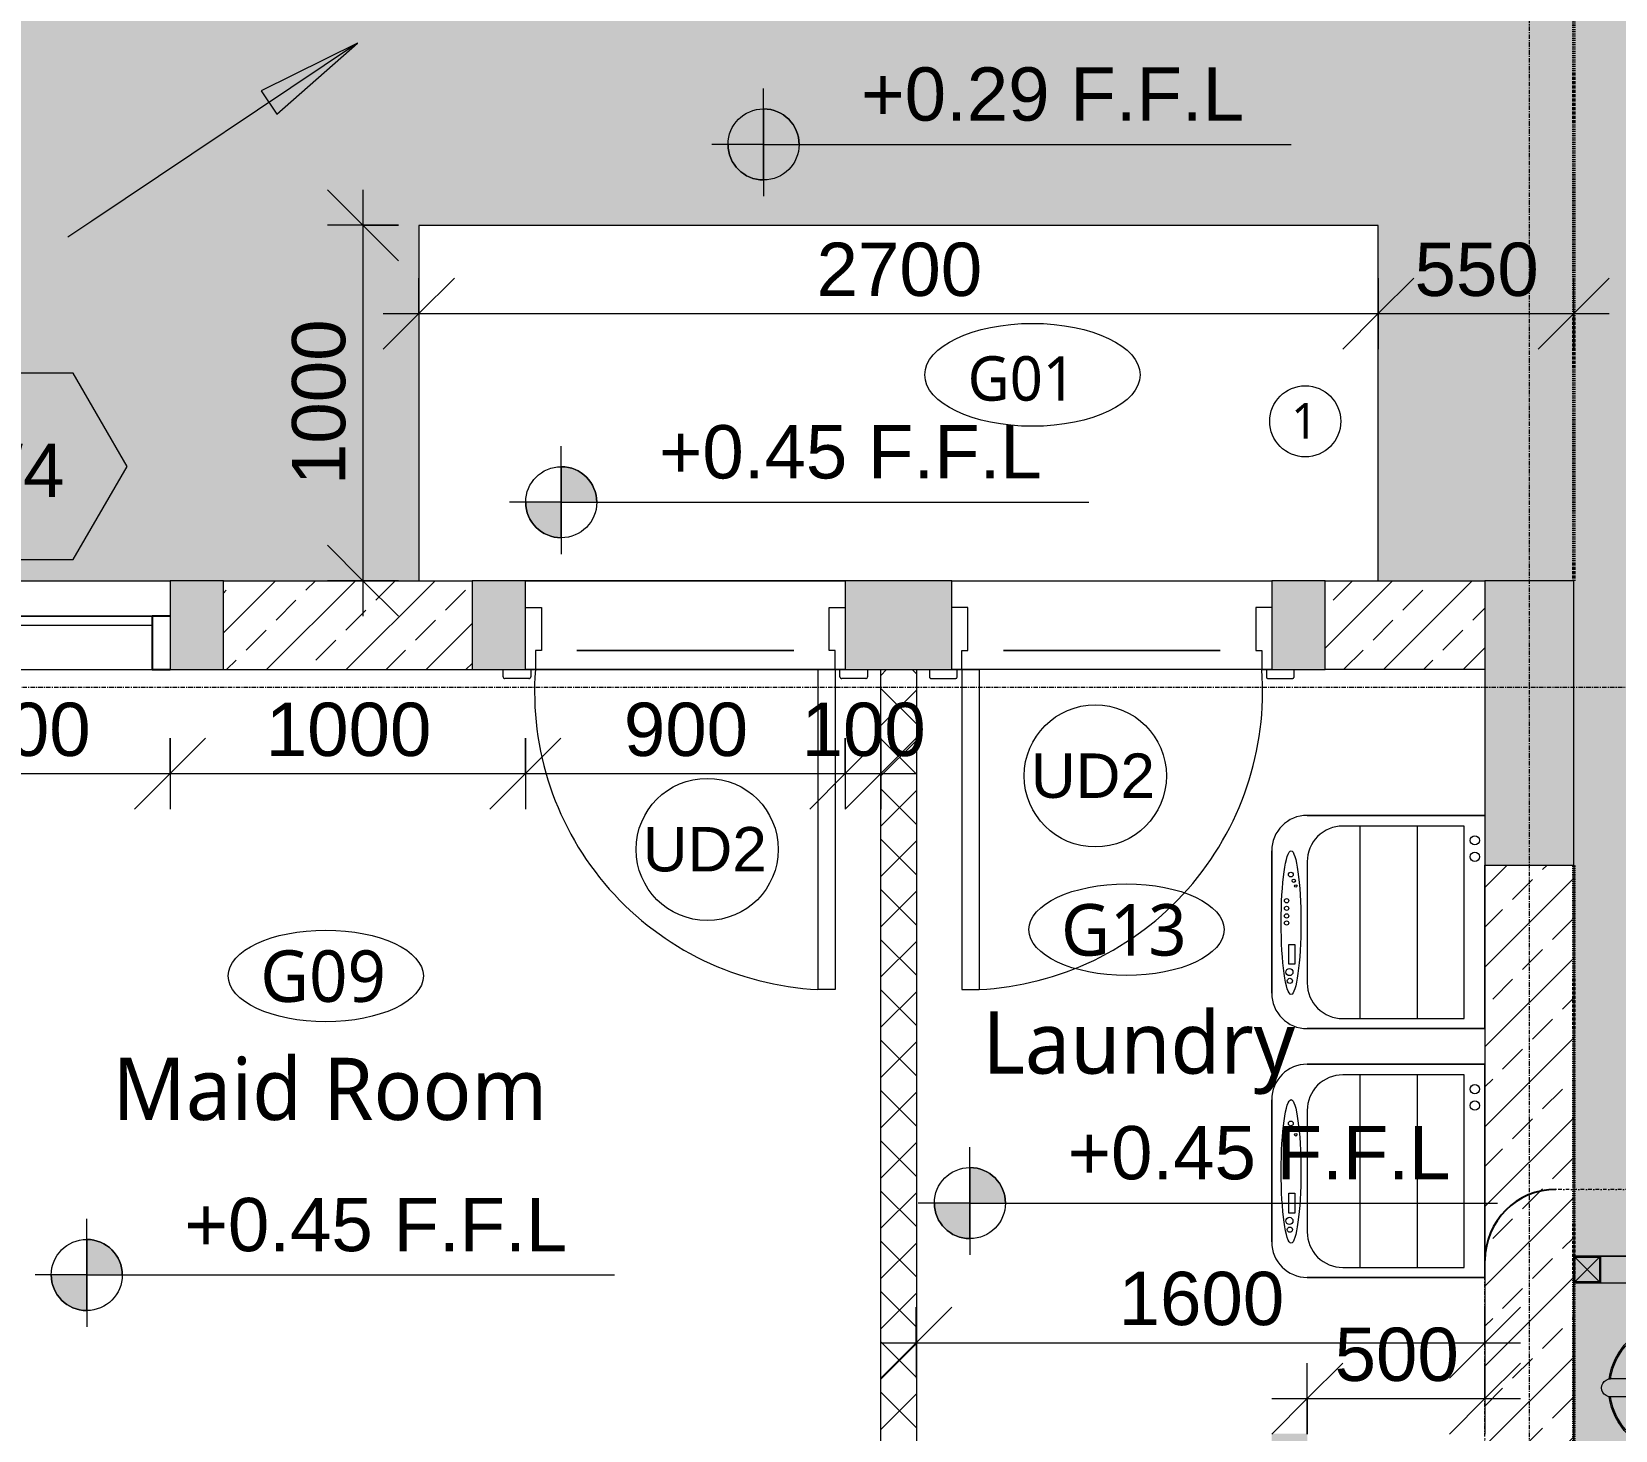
# Model space of a CAD drawing. Header units: millimetres. Extents: x -14329 to 996201, y -409013 to 338495.
# Drawn here: x -603 to 3853, y 2632 to 6567 of the extents above; entities that cross this region are included whole.
import ezdxf

# ---------------------------------------------------------------- set-up
doc = ezdxf.new("R2010")
doc.units = ezdxf.units.MM
for name, pattern in [('Dash dot', [21, 10, -5, 1, -5]), ('Dash dot2', [6, 3, -1.5, 0, -1.5]), ('Grid Line', [22.225, 12.7, -3.175, 3.175, -3.175])]:
    doc.linetypes.add(name, pattern=pattern)
for name, color, linetype, lineweight in [('A-ANNO-DIMS', 211, 'Continuous', 9), ('A-ANNO-DIMS-100', 211, 'Continuous', 9), ('A-ANNO-NOTE', 131, 'Continuous', 9), ('A-AREA-IDEN', 2, 'Continuous', 9), ('A-DETL', 90, 'Continuous', 9), ('A-DETL-GENF', 92, 'Continuous', 9), ('A-DETL-MEDM', 33, 'Continuous', 25), ('A-DETL-THIN', 151, 'Continuous', 9), ('A-DOOR', 31, 'Continuous', 9), ('A-DOOR-IDEN', 31, 'Continuous', 18), ('A-FLOR-PATT', 8, 'Continuous', 9), ('A-GLAZ-CURT', 52, 'Continuous', 9), ('A-GLAZ-CWMG', 51, 'Continuous', 9), ('A-WALL', 113, 'Continuous', 9), ('A-WALL-IDEN', 211, 'Continuous', 18), ('A-WALL-PATT', 111, 'Continuous', 18), ('G-ANNO-TEXT', 231, 'Continuous', 9), ('G-IMPT', 8, 'Continuous', 9), ('S-GRID', 1, 'Continuous', 9), ('S-STRS', 31, 'Continuous', 9)]:
    doc.layers.add(name, color=color, linetype=linetype, lineweight=lineweight)
doc.styles.add('Arial_1', font='arial.ttf', dxfattribs={"height": 150})
doc.styles.add('Arial_4', font='arial.ttf', dxfattribs={"height": 125})
doc.styles.add('Lucida Sans Unicode_1', font='l_10646.ttf', dxfattribs={"height": 175})
doc.styles.add('Lucida Sans Unicode_2', font='l_10646.ttf', dxfattribs={"height": 145})
doc.styles.add('Lucida Sans Unicode_3', font='l_10646.ttf', dxfattribs={"height": 125})
doc.styles.add('Lucida Sans Unicode_6', font='l_10646.ttf', dxfattribs={"height": 100})
doc.dimstyles.new('100', dxfattribs={"dimscale": 304.8, "dimtxt": 153.03891, "dimasz": 0.656168, "dimexe": 0.328084, "dimexo": 0.0625, "dimgap": 0.016404, "dimtad": 1, "dimdec": 0, "dimzin": 0, "dimdsep": 46, "dimtxsty": 'Arial_1', "dimblk1": 'OBLIQUE', "dimblk2": 'OBLIQUE', "dimsah": 1, "dimcen": 0.09, "dimdle": 0.328084, "dimazin": 0, "dimtfac": 1, "dimtdec": 4, "dimtix": 1, "dimtmove": 0, "dimatfit": 3, "dimfxl": 0.328084, "dimfxlon": 1, "dimtvp": 1, "dimtolj": 1, "dimtzin": 0, "dimarcsym": 2})
pattern_1 = [(45, (0, 0), (-112.2532, 112.2532), []), (45, (112.25, 0), (-112.2532, 112.2532), [79.375, -39.687])]

# ---------------------------------------------------------------- blocks, each defined once
blk = doc.blocks.new('UD2 - TD5-1646174-Ground Floor Lvl')
at = {"layer": 'A-DOOR', "lineweight": 18}
for p, q in [((373, 125), (373, 1025)), ((422, 1025), (373, 1025)), ((422, 125), (422, 1025)), ((-513, 145), (-513, 125)), ((-440, 150), (-508, 150)), ((-435, 125), (-435, 145)), ((435, 145), (435, 125)), ((508, 150), (440, 150)), ((513, 125), (513, 145)), ((-450, 125), (-435, 125)), ((-422, 125), (-450, 125)), ((-422, 71), (-422, 125)), ((422, 125), (373, 125)), ((450, 125), (422, 125)), ((422, 125), (422, 71)), ((435, 125), (450, 125)), ((-405, 71), (-422, 71)), ((-405, -50), (-405, 71)), ((422, 71), (405, 71)), ((405, 71), (405, -50)), ((-450, -50), (-405, -50)), ((405, -50), (450, -50))]:
    blk.add_line(p, q, dxfattribs=at)
at = {"layer": 'A-DOOR'}
for p, q in [((-450, 125), (450, 125)), ((305, 71), (-305, 71)), ((-305, 71), (305, 71)), ((305, 71), (-305, 71)), ((-305, 71), (305, 71)), ((450, -125), (-450, -125))]:
    blk.add_line(p, q, dxfattribs=at)
for centre, radius, start, end in [((415, 186.7), 839.3, 92.8713, 184.2183), ((-508, 145), 5, 150, 180), ((-508, 145), 5, 90, 120), ((-440, 145), 5, 60, 90), ((-440, 145), 5, 0, 30), ((440, 145), 5, 150, 180), ((440, 145), 5, 90, 120), ((508, 145), 5, 60, 90), ((508, 145), 5, 360, 30)]:
    blk.add_arc(centre, radius, start, end, dxfattribs=at)
at = {"layer": 'A-DOOR', "lineweight": 18}
for centre, start, end in [((-508, 145), 90, 180), ((-440, 145), 360, 90), ((440, 145), 90, 180), ((508, 145), 360, 90)]:
    blk.add_arc(centre, 5, start, end, dxfattribs=at)
blk = doc.blocks.new('Top-hung - Glazed Panel-739246-Ground Floor Lvl')
at = {"layer": 'A-GLAZ-CURT', "lineweight": 18}
for p, q in [((-350, -75), (-350, -50)), ((350, -50), (-350, -50)), ((-350, -75), (350, -75)), ((350, -75), (-350, -75)), ((350, -50), (350, -75))]:
    blk.add_line(p, q, dxfattribs=at)
blk = doc.blocks.new('Rectangular Mullion - 50 x 150mm-736500-Ground Floor Lvl')
at = {"layer": 'A-GLAZ-CWMG', "lineweight": 25}
for p, q in [((0, 75), (-50, 75)), ((-50, 75), (-50, -75)), ((-50, -75), (0, -75))]:
    blk.add_line(p, q, dxfattribs=at)
blk = doc.blocks.new('Rectangular Mullion - 50 x 150mm-736498-Ground Floor Lvl')
at = {"layer": 'A-GLAZ-CWMG'}
blk.add_line((-963.9, 4772.2), (-263.9, 4772.2), dxfattribs=at)
blk = doc.blocks.new('UD2 - TD5-1646173-Ground Floor Lvl')
at = {"layer": 'A-DOOR'}
for p, q in [((450, 125), (-450, 125)), ((305, -71), (-305, -71)), ((-305, -71), (305, -71)), ((305, -71), (-305, -71)), ((-305, -71), (305, -71)), ((-450, -125), (450, -125))]:
    blk.add_line(p, q, dxfattribs=at)
at = {"layer": 'A-DOOR', "lineweight": 18}
for p, q in [((-450, 50), (-405, 50)), ((-405, 50), (-405, -71)), ((405, -71), (405, 50)), ((405, 50), (450, 50)), ((-422, -71), (-422, -125)), ((-405, -71), (-422, -71)), ((422, -71), (405, -71)), ((422, -125), (422, -71)), ((-513, -145), (-513, -125)), ((-450, -125), (-435, -125)), ((-422, -125), (-450, -125)), ((-435, -125), (-435, -145)), ((373, -125), (373, -1025)), ((422, -125), (373, -125)), ((422, -125), (422, -1025)), ((450, -125), (422, -125)), ((435, -145), (435, -125)), ((435, -125), (450, -125)), ((513, -125), (513, -145)), ((-440, -150), (-508, -150)), ((508, -150), (440, -150)), ((422, -1025), (373, -1025))]:
    blk.add_line(p, q, dxfattribs=at)
at = {"layer": 'A-DOOR'}
for centre, radius, start, end in [((415, -186.7), 839.3, 175.7817, 267.1287), ((-508, -145), 5, 180, 210), ((-508, -145), 5, 240, 270), ((-440, -145), 5, 270, 300), ((-440, -145), 5, 330, 360), ((440, -145), 5, 180, 210), ((440, -145), 5, 240, 270), ((508, -145), 5, 270, 300), ((508, -145), 5, 330, 0)]:
    blk.add_arc(centre, radius, start, end, dxfattribs=at)
at = {"layer": 'A-DOOR', "lineweight": 18}
for centre, start, end in [((-508, -145), 180, 270), ((-440, -145), 270, 0), ((440, -145), 180, 270), ((508, -145), 270, 0)]:
    blk.add_arc(centre, 5, start, end, dxfattribs=at)
blk = doc.blocks.new('gas-enclosure - gas_dwg_1735 X TW-5BR-GFP$0$GAS CYL-663932-Ground Floor Lvl')
at = {"layer": 'G-IMPT'}
for p, q in [((-23.5, 85), (-23.5, 165.9)), ((23.5, 85), (23.5, 165.9)), ((-85, 23.5), (-165.9, 23.5)), ((85, 23.5), (165.9, 23.5)), ((-85, -23.5), (-165.9, -23.5)), ((85, -23.5), (165.9, -23.5)), ((-23.5, -85), (-23.5, -165.9)), ((23.5, -85), (23.5, -165.9))]:
    blk.add_line(p, q, dxfattribs=at)
for radius in [88.2, 87.2, 72.5]:
    blk.add_circle((0, 0), radius, dxfattribs=at)
for centre, radius, start, end in [((0, 0), 171, 97.8109, 172.1891), ((0, 0), 167.5, 98.0693, 171.9307), ((0, 165.9), 23.5, 360, 180), ((0, 0), 171, 7.8109, 82.1891), ((0, 0), 167.5, 8.0693, 81.9307), ((-165.9, 0), 23.5, 90, 270), ((165.9, 0), 23.5, 270, 90), ((0, 0), 171, 187.8109, 262.1891), ((0, 0), 167.5, 188.0693, 261.9307), ((0, 0), 171, 277.8109, 352.1891), ((0, 0), 167.5, 278.0693, 351.9307), ((0, -165.9), 23.5, 180, 360)]:
    blk.add_arc(centre, radius, start, end, dxfattribs=at)
blk = doc.blocks.new('gas-enclosure - gas-enclosure-663934-Ground Floor Lvl')
at = {"layer": 'A-DETL-GENF'}
for p, q in [((-600, 0), (600, 0)), ((-600, -550), (-600, 0)), ((600, 0), (600, -550)), ((-599.4, 0), (-524.4, 0)), ((-599.4, -550), (-599.4, 0)), ((-599.4, 0), (-524.4, 0)), ((-599.4, -75), (-599.4, 0)), ((-596.4, -3), (-527.4, -72)), ((-527.4, -3), (-596.4, -72)), ((-596.4, -3), (-596.4, -72)), ((-527.4, -3), (-596.4, -3)), ((-527.4, -72), (-527.4, -3)), ((-524.4, 0), (-524.4, -550)), ((-524.4, 0), (-524.4, -75)), ((525.6, -75), (525.6, 0)), ((525.6, 0), (525.6, -550)), ((600.6, 0), (525.6, 0)), ((525.6, 0), (600.6, 0)), ((597.6, -3), (528.6, -72)), ((528.6, -3), (597.6, -72)), ((528.6, -72), (528.6, -3)), ((528.6, -3), (597.6, -3)), ((597.6, -3), (597.6, -72)), ((600.6, 0), (600.6, -75)), ((600.6, -550), (600.6, 0)), ((-524.4, -75), (-599.4, -75)), ((-596.4, -72), (-527.4, -72)), ((600.6, -75), (525.6, -75)), ((597.6, -72), (528.6, -72)), ((-599.4, -475), (-524.4, -475)), ((-599.4, -550), (-599.4, -475)), ((-596.4, -547), (-527.4, -478)), ((-527.4, -547), (-596.4, -478)), ((-596.4, -478), (-527.4, -478)), ((-596.4, -547), (-596.4, -478)), ((-527.4, -478), (-527.4, -547)), ((-524.4, -475), (-524.4, -550)), ((525.6, -475), (525.6, -550)), ((600.6, -475), (525.6, -475)), ((597.6, -547), (528.6, -478)), ((528.6, -547), (597.6, -478)), ((528.6, -478), (528.6, -547)), ((597.6, -478), (528.6, -478)), ((597.6, -547), (597.6, -478)), ((600.6, -550), (600.6, -475)), ((-524.4, -1019), (-524.4, -500)), ((-524.4, -500), (-468.4, -500)), ((-521.4, -503), (-471.4, -547)), ((-471.4, -503), (-521.4, -503)), ((-521.4, -503), (-521.4, -1016)), ((-521.4, -547), (-471.4, -503)), ((-521.4, -503), (-471.4, -503)), ((-521.4, -547), (-521.4, -503)), ((-471.4, -1016), (-471.4, -503)), ((-471.4, -503), (-471.4, -547)), ((-468.4, -500), (-468.4, -1019)), ((469.6, -500), (469.6, -1019)), ((525.6, -500), (469.6, -500)), ((522.6, -503), (472.6, -547)), ((472.6, -503), (522.6, -503)), ((472.6, -1016), (472.6, -503)), ((522.6, -547), (472.6, -503)), ((472.6, -503), (472.6, -547)), ((522.6, -503), (472.6, -503)), ((522.6, -503), (522.6, -1016)), ((522.6, -547), (522.6, -503)), ((525.6, -1019), (525.6, -500)), ((600, -550), (-600, -550)), ((-524.4, -550), (-599.4, -550)), ((-524.4, -550), (-599.4, -550)), ((-527.4, -547), (-596.4, -547)), ((-471.4, -547), (-521.4, -547)), ((469.6, -550), (-468.4, -550)), ((472.6, -547), (522.6, -547)), ((525.6, -550), (600.6, -550)), ((525.6, -550), (600.6, -550)), ((528.6, -547), (597.6, -547)), ((-521.4, -972), (-471.4, -1016)), ((-471.4, -972), (-521.4, -972)), ((-521.4, -972), (-521.4, -1016)), ((-521.4, -972), (-471.4, -972)), ((-521.4, -1016), (-521.4, -972)), ((-471.4, -972), (-521.4, -1016)), ((-471.4, -1016), (-471.4, -972)), ((-471.4, -972), (-471.4, -1016)), ((522.6, -972), (472.6, -1016)), ((472.6, -972), (522.6, -972)), ((472.6, -1016), (472.6, -972)), ((472.6, -972), (472.6, -1016)), ((522.6, -972), (472.6, -972)), ((472.6, -972), (522.6, -1016)), ((522.6, -972), (522.6, -1016)), ((522.6, -1016), (522.6, -972)), ((-468.4, -1019), (-524.4, -1019)), ((-521.4, -1016), (-471.4, -1016)), ((-471.4, -1016), (-521.4, -1016)), ((-521.4, -1016), (-471.4, -1016)), ((469.6, -1019), (525.6, -1019)), ((522.6, -1016), (472.6, -1016)), ((472.6, -1016), (522.6, -1016)), ((522.6, -1016), (472.6, -1016))]:
    blk.add_line(p, q, dxfattribs=at)
for centre, start, end in [((-468.4, -550), 270, 0), ((469.6, -550), 180, 270)]:
    blk.add_arc(centre, 469, start, end, dxfattribs=at)
at = {"extrusion": (0, 0, -1), "xscale": 1.080000000000001, "yscale": 1.080000000000001, "zscale": -1.080000000000001}
for p in [(235.5, -282.8), (-229.9, -282.8)]:
    blk.add_blockref('gas-enclosure - gas_dwg_1735 X TW-5BR-GFP$0$GAS CYL-663932-Ground Floor Lvl', p, dxfattribs=at)
blk = doc.blocks.new('washing-machine - washing-machine-407286-Ground Floor Lvl')
at = {"layer": 'A-DETL-GENF'}
for p, q in [((-300, 0), (-300, -500)), ((-300, -500), (-300, 0)), ((-160, 0), (300, 0)), ((300, 0), (-160, 0)), ((300, -500), (300, 0)), ((300, 0), (300, -500)), ((-269.8, -58), (-269.8, -399.9)), ((271.9, -58), (-269.8, -58)), ((271.9, -400), (271.9, -58)), ((-269.8, -190.2), (271.9, -190.2)), ((-269.8, -352), (271.9, -352)), ((-169.8, -500), (171.8, -500)), ((62.9, -552.1), (62.9, -534.7)), ((62.9, -534.7), (118.9, -534.7)), ((118.9, -534.7), (118.9, -552.1)), ((118.9, -552.1), (62.9, -552.1)), ((-200, -600), (200, -600)), ((200, -600), (-200, -600))]:
    blk.add_line(p, q, dxfattribs=at)
for centre, radius in [((-229.7, -28.4), 13), ((-183.5, -28.4), 13), ((-115.9, -538.1), 4.67), ((-101.2, -532.1), 3.33), ((-133.3, -546.1), 6.67), ((-59.9, -558.1), 6), ((-38.5, -558.1), 6), ((-17.2, -558.1), 6), ((2.8, -558.1), 6), ((140.9, -550.1), 10), ((165.6, -548.7), 7.33)]:
    blk.add_circle(centre, radius, dxfattribs=at)
for centre, start, end in [((-169.8, -400), 179.9428, 270), ((171.9, -400), 269.9428, 0), ((-200, -500), 180, 270), ((-200, -500), 180, 270), ((200, -500), 270, 360), ((200, -500), 270, 360)]:
    blk.add_arc(centre, 100, start, end, dxfattribs=at)
blk.add_ellipse((1.8, -545.6), major_axis=(-202, 0), ratio=0.137115, dxfattribs=at)
blk = doc.blocks.new('washing-machine - washing-machine-V19-Ground Floor Lvl')
at = {"layer": 'A-DETL-GENF'}
for p, q in [((-300, 0), (-300, -500)), ((-300, -500), (-300, 0)), ((-300, 0), (300, 0)), ((300, 0), (-300, 0)), ((300, -500), (300, 0)), ((300, 0), (300, -500)), ((-269.8, -58), (-269.8, -399.9)), ((271.9, -58), (-269.8, -58)), ((271.9, -400), (271.9, -58)), ((-269.8, -190.2), (271.9, -190.2)), ((-269.8, -352), (271.9, -352)), ((-169.8, -500), (171.8, -500)), ((62.9, -552.1), (62.9, -534.7)), ((62.9, -534.7), (118.9, -534.7)), ((118.9, -534.7), (118.9, -552.1)), ((118.9, -552.1), (62.9, -552.1)), ((-200, -600), (200, -600)), ((200, -600), (-200, -600))]:
    blk.add_line(p, q, dxfattribs=at)
for centre, radius in [((-229.7, -28.4), 13), ((-183.5, -28.4), 13), ((-115.9, -538.1), 4.67), ((-101.2, -532.1), 3.33), ((-133.3, -546.1), 6.67), ((-59.9, -558.1), 6), ((-38.5, -558.1), 6), ((-17.2, -558.1), 6), ((2.8, -558.1), 6), ((140.9, -550.1), 10), ((165.6, -548.7), 7.33)]:
    blk.add_circle(centre, radius, dxfattribs=at)
for centre, start, end in [((-169.8, -400), 179.9428, 270), ((171.9, -400), 269.9428, 0), ((-200, -500), 180, 270), ((-200, -500), 180, 270), ((200, -500), 270, 360), ((200, -500), 270, 360)]:
    blk.add_arc(centre, 100, start, end, dxfattribs=at)
blk.add_ellipse((1.8, -545.6), major_axis=(-202, 0), ratio=0.137115, dxfattribs=at)
blk = doc.blocks.new('Dummy_Callout_Boundary_18357 - Dummy_Callout_Boundary_18357-1640444-Ground Floor Lvl')
at = {"layer": 'A-DETL-GENF', "linetype": 'Dash dot'}
for p, q in [((-159.7, 1672.7), (-1247.1, 1672.7)), ((-1447.1, 200), (-1447.1, 1472.7)), ((40.3, 200), (40.3, 1472.7)), ((-159.7, 0), (-1247.1, 0))]:
    blk.add_line(p, q, dxfattribs=at)
at = {"layer": 'A-DETL-MEDM'}
for centre, start, end in [((-1247.1, 1472.7), 90, 180), ((-159.7, 1472.7), 360, 90), ((-1247.1, 200), 180, 270), ((-159.7, 200), 270, 360)]:
    blk.add_arc(centre, 200, start, end, dxfattribs=at)
blk = doc.blocks.new('ROOM-TAG-FINISHES1 - ROOM-TAG-FINISHES-403001-Ground Floor Lvl')
at = {"layer": 'A-AREA-IDEN'}
blk.add_ellipse((5.187, 0.849), major_axis=(-2.746, 0), ratio=0.469831, dxfattribs=at)
blk = doc.blocks.new('125-lvl - BEL-LVL-1026112-Ground Floor Lvl')
at = {"layer": 'A-ANNO-NOTE'}
h = blk.add_hatch(color=256, dxfattribs=at)
edge = h.paths.add_edge_path()
edge.add_line((0, 0), (0, 1))
edge.add_arc((0, 0), 1, 0, 90, ccw=False)
edge.add_line((1, 0), (0, 0))
h = blk.add_hatch(color=256, dxfattribs=at)
edge = h.paths.add_edge_path()
edge.add_line((0, 0), (0, -1))
edge.add_arc((0, 0), 1, 180, 270, ccw=False)
edge.add_line((-1, 0), (0, 0))
for p, q in [((0, 0), (0, 1.576)), ((0, 1), (0, 0)), ((0, 0), (-1.454, 0)), ((0, 0), (-1, 0)), ((0, 0), (2.778, 0)), ((0, 0), (0, -1.457)), ((0, -1), (0, 0)), ((0, 0), (1, 0)), ((2.778, 0), (14.847, 0))]:
    blk.add_line(p, q, dxfattribs=at)
blk.add_circle((0, 0), 1, dxfattribs=at)
for start, end in [(0, 90), (180, 270)]:
    blk.add_arc((0, 0), 1, start, end, dxfattribs=at)
blk = doc.blocks.new('DIMBLOCK5-Ground Floor Lvl')
at = {"layer": 'A-ANNO-DIMS-100', "transparency": 16777216}
for p, q in [((1886.1, 2878.3), (1986.1, 2978.3)), ((1886.1, 2978.3), (1886.1, 2778.3)), ((1886.1, 2878.3), (1886.1, 2978.3)), ((3486.1, 2878.3), (3586.1, 2978.3)), ((3486.1, 2978.3), (3486.1, 2778.3)), ((3486.1, 2878.3), (3486.1, 2978.3)), ((1786.1, 2878.3), (3586.1, 2878.3)), ((1886.1, 2878.3), (1786.1, 2778.3)), ((3486.1, 2878.3), (3386.1, 2778.3))]:
    blk.add_line(p, q, dxfattribs=at)
at = {"layer": 'A-ANNO-DIMS-100', "color": 0, "transparency": 16777216, "insert": (2455.4, 3078), "char_height": 150, "width": 553.765, "attachment_point": 1, "line_spacing_factor": 0.941778, "style": 'Arial_1'}
blk.add_mtext('1600', dxfattribs=at)
blk = doc.blocks.new('_Oblique')
at = {"color": 0, "linetype": 'ByBlock', "lineweight": -2}
blk.add_line((-0.5, -0.5), (0.5, 0.5), dxfattribs=at)
blk = doc.blocks.new('BEL-DOOR TAG - BEL-DOOR TAG-559591-Ground Floor Lvl')
at = {"layer": 'A-DOOR-IDEN'}
blk.add_circle((-0.464, 0.805), 2, dxfattribs=at)
blk = doc.blocks.new('BEL-CURTAIN TAG - 12mm-735983-Ground Floor Lvl')
at = {"layer": 'A-WALL-IDEN'}
for p, q in [((-1.622, 2.644), (-3.136, 0.021)), ((1.709, 2.644), (-1.622, 2.644)), ((3.223, 0.021), (1.709, 2.644)), ((-3.136, 0.021), (-1.622, -2.601)), ((1.709, -2.601), (3.223, 0.021)), ((-1.622, -2.601), (1.709, -2.601))]:
    blk.add_line(p, q, dxfattribs=at)
blk = doc.blocks.new('DIMBLOCK78-Ground Floor Lvl')
at = {"layer": 'A-ANNO-DIMS-100', "transparency": 16777216}
for p, q in [((-1013.9, 4479.5), (-913.9, 4579.5)), ((-1013.9, 4579.5), (-1013.9, 4379.5)), ((-1013.9, 4479.5), (-1013.9, 4579.5)), ((-213.9, 4479.5), (-113.9, 4579.5)), ((-213.9, 4579.5), (-213.9, 4379.5)), ((-213.9, 4479.5), (-213.9, 4579.5)), ((-1013.9, 4479.5), (-1113.9, 4379.5)), ((-1013.9, 4479.5), (-213.9, 4479.5)), ((-213.9, 4479.5), (-313.9, 4379.5))]:
    blk.add_line(p, q, dxfattribs=at)
at = {"layer": 'A-ANNO-DIMS-100', "color": 0, "transparency": 16777216, "insert": (-786.9, 4679.2), "char_height": 150, "width": 415.324, "attachment_point": 1, "line_spacing_factor": 0.941778, "style": 'Arial_1'}
blk.add_mtext('800', dxfattribs=at)
blk = doc.blocks.new('DIMBLOCK79-Ground Floor Lvl')
at = {"layer": 'A-ANNO-DIMS-100', "transparency": 16777216}
for p, q in [((-213.9, 4479.5), (-113.9, 4579.5)), ((-213.9, 4579.5), (-213.9, 4379.5)), ((-213.9, 4479.5), (-213.9, 4579.5)), ((786.1, 4479.5), (886.1, 4579.5)), ((786.1, 4579.5), (786.1, 4379.5)), ((786.1, 4479.5), (786.1, 4579.5)), ((-213.9, 4479.5), (-313.9, 4379.5)), ((-213.9, 4479.5), (786.1, 4479.5)), ((786.1, 4479.5), (686.1, 4379.5))]:
    blk.add_line(p, q, dxfattribs=at)
at = {"layer": 'A-ANNO-DIMS-100', "color": 0, "transparency": 16777216, "insert": (55.4, 4679.2), "char_height": 150, "width": 553.765, "attachment_point": 1, "line_spacing_factor": 0.941778, "style": 'Arial_1'}
blk.add_mtext('1000', dxfattribs=at)
blk = doc.blocks.new('DIMBLOCK80-Ground Floor Lvl')
at = {"layer": 'A-ANNO-DIMS-100', "transparency": 16777216}
for p, q in [((786.1, 4479.5), (886.1, 4579.5)), ((786.1, 4579.5), (786.1, 4379.5)), ((786.1, 4479.5), (786.1, 4579.5)), ((1686.1, 4479.5), (1786.1, 4579.5)), ((1686.1, 4579.5), (1686.1, 4379.5)), ((1686.1, 4479.5), (1686.1, 4579.5)), ((786.1, 4479.5), (686.1, 4379.5)), ((786.1, 4479.5), (1686.1, 4479.5)), ((1686.1, 4479.5), (1586.1, 4379.5))]:
    blk.add_line(p, q, dxfattribs=at)
at = {"layer": 'A-ANNO-DIMS-100', "color": 0, "transparency": 16777216, "insert": (1063.1, 4679.2), "char_height": 150, "width": 415.324, "attachment_point": 1, "line_spacing_factor": 0.941778, "style": 'Arial_1'}
blk.add_mtext('900', dxfattribs=at)
blk = doc.blocks.new('DIMBLOCK81-Ground Floor Lvl')
at = {"layer": 'A-ANNO-DIMS-100', "transparency": 16777216}
for p, q in [((1686.1, 4479.5), (1786.1, 4579.5)), ((1686.1, 4579.5), (1686.1, 4379.5)), ((1686.1, 4479.5), (1686.1, 4579.5)), ((1786.1, 4479.5), (1886.1, 4579.5)), ((1786.1, 4579.5), (1786.1, 4379.5)), ((1786.1, 4479.5), (1786.1, 4579.5)), ((1686.1, 4479.5), (1586.1, 4379.5)), ((1686.1, 4479.5), (1886.1, 4479.5)), ((1786.1, 4479.5), (1686.1, 4379.5))]:
    blk.add_line(p, q, dxfattribs=at)
at = {"layer": 'A-ANNO-DIMS-100', "color": 0, "transparency": 16777216, "insert": (1563.1, 4679.2), "char_height": 150, "width": 415.324, "attachment_point": 1, "line_spacing_factor": 0.941778, "style": 'Arial_1'}
blk.add_mtext('100', dxfattribs=at)
blk = doc.blocks.new('DIMBLOCK86-Ground Floor Lvl')
at = {"layer": 'A-ANNO-DIMS-100', "transparency": 16777216}
for p, q in [((2986.1, 2721.2), (3086.1, 2821.2)), ((2986.1, 2621.2), (2986.1, 2821.2)), ((3486.1, 2721.2), (3586.1, 2821.2)), ((3486.1, 2821.2), (3486.1, 2621.2)), ((3486.1, 2721.2), (3486.1, 2821.2)), ((2886.1, 2721.2), (3586.1, 2721.2)), ((2986.1, 2721.2), (2886.1, 2621.2)), ((2986.1, 2721.2), (2986.1, 2621.2)), ((3486.1, 2721.2), (3386.1, 2621.2))]:
    blk.add_line(p, q, dxfattribs=at)
at = {"layer": 'A-ANNO-DIMS-100', "color": 0, "transparency": 16777216, "insert": (3063.1, 2920.9), "char_height": 150, "width": 415.324, "attachment_point": 1, "line_spacing_factor": 0.941778, "style": 'Arial_1'}
blk.add_mtext('500', dxfattribs=at)
blk = doc.blocks.new('finishning tag - Name___Area_Vol_Perim-529287-Ground Floor Lvl')
at = {"layer": 'A-ANNO-NOTE'}
blk.add_ellipse((0, 0), major_axis=(3.03, 0), ratio=0.477888, dxfattribs=at)
blk = doc.blocks.new('DIMBLOCK132-Ground Floor Lvl')
at = {"layer": 'A-ANNO-DIMS-100', "transparency": 16777216}
for p, q in [((328.9, 6022.2), (228.9, 6122.2)), ((328.9, 6122.2), (328.9, 4922.2)), ((428.9, 6022.2), (228.9, 6022.2)), ((328.9, 6022.2), (428.9, 5922.2)), ((328.9, 6022.2), (428.9, 6022.2)), ((328.9, 5022.2), (228.9, 5122.2)), ((428.9, 5022.2), (228.9, 5022.2)), ((328.9, 5022.2), (428.9, 4922.2)), ((328.9, 5022.2), (428.9, 5022.2))]:
    blk.add_line(p, q, dxfattribs=at)
at = {"layer": 'A-ANNO-DIMS-100', "color": 0, "transparency": 16777216, "insert": (129.1, 5291.4), "char_height": 150, "width": 553.765, "attachment_point": 1, "rotation": 90, "line_spacing_factor": 0.941778, "style": 'Arial_1'}
blk.add_mtext('1000', dxfattribs=at)
blk = doc.blocks.new('DIMBLOCK133-Ground Floor Lvl')
at = {"layer": 'A-ANNO-DIMS-100', "transparency": 16777216}
for p, q in [((486.1, 5773.7), (586.1, 5873.7)), ((486.1, 5873.7), (486.1, 5673.7)), ((486.1, 5773.7), (486.1, 5873.7)), ((3186.1, 5773.7), (3286.1, 5873.7)), ((3186.1, 5873.7), (3186.1, 5673.7)), ((3186.1, 5773.7), (3186.1, 5873.7)), ((386.1, 5773.7), (3186.1, 5773.7)), ((486.1, 5773.7), (386.1, 5673.7)), ((3186.1, 5773.7), (3086.1, 5673.7))]:
    blk.add_line(p, q, dxfattribs=at)
at = {"layer": 'A-ANNO-DIMS-100', "color": 0, "transparency": 16777216, "insert": (1605.4, 5973.5), "char_height": 150, "width": 553.765, "attachment_point": 1, "line_spacing_factor": 0.941778, "style": 'Arial_1'}
blk.add_mtext('2700', dxfattribs=at)
blk = doc.blocks.new('DIMBLOCK134-Ground Floor Lvl')
at = {"layer": 'A-ANNO-DIMS-100', "transparency": 16777216}
for p, q in [((3186.1, 5773.7), (3286.1, 5873.7)), ((3186.1, 5873.7), (3186.1, 5673.7)), ((3186.1, 5773.7), (3186.1, 5873.7)), ((3736.1, 5773.7), (3836.1, 5873.7)), ((3736.1, 5673.7), (3736.1, 5873.7)), ((3186.1, 5773.7), (3086.1, 5673.7)), ((3186.1, 5773.7), (3836.1, 5773.7)), ((3736.1, 5773.7), (3636.1, 5673.7)), ((3736.1, 5773.7), (3736.1, 5673.7))]:
    blk.add_line(p, q, dxfattribs=at)
at = {"layer": 'A-ANNO-DIMS-100', "color": 0, "transparency": 16777216, "insert": (3288.1, 5973.5), "char_height": 150, "width": 415.324, "attachment_point": 1, "line_spacing_factor": 0.941778, "style": 'Arial_1'}
blk.add_mtext('550', dxfattribs=at)
blk = doc.blocks.new('step-numbering - External finishes-tag-1023582-Ground Floor Lvl')
at = {"layer": 'A-ANNO-NOTE'}
blk.add_circle((0, 0), 1, dxfattribs=at)

msp = doc.modelspace()

# ---------------------------------------------------------------- hatches: boundary and pattern name
at = {"layer": 'A-DETL-GENF'}
h = msp.add_hatch(color=8, dxfattribs=at)
h.paths.add_polyline_path([(336.149, -18077.829), (723.647, -18077.829), (723.647, -17877.829), (323.649, -17877.829), (323.649, -18077.829), (334.922, -18077.829)])
h.paths.add_polyline_path([(6323.647, -18077.829), (6723.647, -18077.829), (6723.647, -17877.829), (6323.647, -17877.829), (6323.647, -17977.829)])
h.paths.add_polyline_path([(323.649, -13377.849), (523.649, -13377.849), (523.649, -12977.849), (323.649, -12977.849), (323.649, -13117.849)])
h.paths.add_polyline_path([(6723.647, -12077.869), (6723.647, -11677.869), (6523.647, -11677.869), (6523.647, -12077.869), (6710.744, -12077.869)])
h.paths.add_polyline_path([(-7038.853, -11212.83), (-7038.853, -10212.83), (-6038.853, -10012.83), (-6038.853, -9762.83), (-7238.853, -9762.83), (-7238.853, -11212.83)])
h.paths.add_polyline_path([(-1713.853, -10212.83), (-1713.853, -8428.114), (-1963.853, -8428.114), (-1963.853, -9762.83), (-2713.853, -9762.83), (-2713.853, -10012.83), (-1868.782, -10181.844)])
h.paths.add_polyline_path([(3486.147, -7027.83), (3736.147, -7027.83), (3736.147, -6227.83), (3486.147, -6227.83), (3486.147, -6777.83)])
h.paths.add_polyline_path([(3522.2, -2962.83), (3736.147, -2962.83), (3736.147, -2162.83), (3486.147, -2162.83), (3486.147, -2962.83)])
h.paths.add_polyline_path([(-7038.853, -2762.83), (-6988.853, -2762.83), (-6988.853, -2162.83), (-7238.853, -2162.83), (-7238.853, -2762.83), (-7049.664, -2762.83)])
h.paths.add_polyline_path([(-3038.853, -2362.83), (-3038.853, -2162.83), (-5813.853, -2162.83), (-5813.853, -2362.83), (-3138.853, -2362.83)])
h.paths.add_polyline_path([(-5232.186, 437.17), (-3038.853, 437.17), (-3038.853, 637.17), (-5813.853, 637.17), (-5813.853, 437.17), (-5738.853, 437.17)])
h.paths.add_polyline_path([(-6988.853, 437.17), (-6989.707, 1037.17), (-7238.853, 1037.17), (-7238.853, 437.17), (-7038.853, 437.17)])
h.paths.add_polyline_path([(3486.147, 4222.17), (3736.147, 4222.17), (3736.147, 5022.17), (3486.147, 5022.17), (3486.147, 4772.17)])
h.paths.add_polyline_path([(-2838.853, 4772.17), (-2788.853, 4772.17), (-2788.853, 7137.17), (-3788.853, 7137.17), (-3788.853, 6787.17), (-3038.853, 6787.17), (-3038.853, 4772.17), (-2842.403, 4772.17)])
h.paths.add_polyline_path([(-6803.327, 6787.17), (-6238.853, 6787.17), (-6238.853, 7137.17), (-7238.853, 7137.17), (-7238.853, 6787.17), (-7038.853, 6787.17)])
h = msp.add_hatch(color=9, dxfattribs=at)
h.paths.add_polyline_path([(2685.647, -7027.83), (2835.647, -7027.83), (2835.647, -6777.83), (2685.647, -6777.83), (2685.647, -7007.83)])
h.paths.add_polyline_path([(735.647, -7027.83), (885.647, -7027.83), (885.647, -6777.83), (735.647, -6777.83), (735.647, -6819.501)])
h.paths.add_polyline_path([(-14.253, -7027.83), (135.747, -7027.83), (135.747, -6777.83), (-14.253, -6777.83), (-14.253, -6914.375)])
h.paths.add_polyline_path([(-1413.853, -7027.83), (-1413.853, -6777.83), (-1963.853, -6777.871), (-1963.853, -7027.83), (-1713.853, -7027.83)])
h.paths.add_polyline_path([(-7118.853, -5262.83), (-7038.853, -5262.83), (-7038.853, -5062.83), (-7238.853, -5062.83), (-7238.853, -5262.83), (-7120.432, -5262.83)])
h.paths.add_polyline_path([(-3263.853, -4062.83), (-3163.853, -4062.83), (-3163.853, -3862.83), (-3263.853, -3862.83), (-3263.853, -4057.635)])
h.paths.add_polyline_path([(-5188.853, -4062.83), (-5088.853, -4062.83), (-5088.853, -3862.83), (-5188.853, -3862.83), (-5188.853, -3967.958)])
h.paths.add_polyline_path([(-1863.853, -3093.628), (-1763.853, -3093.628), (-1763.853, -2943.628), (-1963.853, -2943.628), (-1963.853, -3093.626), (-1938.853, -3093.628)])
h.paths.add_polyline_path([(-1763.853, -2362.83), (-1763.853, -2162.83), (-2038.853, -2162.83), (-2038.853, -2362.83), (-1863.853, -2362.83)])
h.paths.add_polyline_path([(-38.853, -2277.833), (-38.853, -2027.833), (-138.853, -2027.833), (-138.853, -2277.833)])
h.paths.add_polyline_path([(3786.147, -2162.83), (3786.147, -1562.83), (3486.147, -1562.83), (3486.147, -2162.83), (3736.147, -2162.83)])
h.paths.add_polyline_path([(3736.147, -627.833), (3736.147, -477.83), (3486.147, -477.83), (3486.147, -627.833)])
h.paths.add_polyline_path([(-2138.853, 437.17), (-1938.853, 437.17), (-1938.853, 687.17), (-2138.853, 687.17), (-2138.853, 454.948)])
h.paths.add_polyline_path([(3786.147, 1322.17), (3786.147, 1922.17), (3486.147, 1922.17), (3486.147, 1322.17), (3736.147, 1322.17)])
h.paths.add_polyline_path([(-138.853, 1922.17), (-38.853, 1922.17), (-38.853, 2122.17), (-138.853, 2122.17), (-138.853, 2022.17)])
h.paths.add_polyline_path([(-2138.853, 1922.17), (-1938.853, 1922.17), (-1938.853, 2122.17), (-2138.853, 2122.17), (-2138.853, 1967.625)])
h.paths.add_polyline_path([(-3038.853, 1922.17), (-2838.853, 1922.17), (-2838.853, 2122.17), (-3038.853, 2122.17)])
h.paths.add_polyline_path([(2886.147, 2522.17), (2986.147, 2522.17), (2986.147, 2622.17), (2886.147, 2622.17)])
h.paths.add_polyline_path([(-7238.853, 3337.17), (-7038.853, 3337.17), (-7038.853, 3537.17), (-7238.853, 3537.17)])
h.paths.add_polyline_path([(-2113.853, 4772.17), (-1963.853, 4772.17), (-1963.853, 5022.17), (-2113.853, 5022.17), (-2113.853, 4780.235)])
h.paths.add_polyline_path([(786.147, 4772.17), (786.147, 5022.17), (636.147, 5022.17), (636.147, 4772.17)])
h.paths.add_polyline_path([(1986.147, 4772.17), (1986.147, 5022.17), (1686.147, 5022.17), (1686.147, 4772.17), (1886.147, 4772.17)])
h.paths.add_polyline_path([(-1013.853, 4772.17), (-1013.853, 5022.17), (-1363.853, 5022.17), (-1363.853, 4772.17), (-1163.853, 4772.17)])
h.paths.add_polyline_path([(-63.853, 4772.17), (-63.853, 5022.17), (-213.853, 5022.17), (-213.853, 4772.17)])
h.paths.add_polyline_path([(2886.147, 4772.17), (3036.147, 4772.17), (3036.147, 5022.17), (2886.147, 5022.17), (2886.147, 4925.073)])
at = {"layer": 'A-FLOR-PATT'}
h = msp.add_hatch(dxfattribs=at)
h.set_pattern_fill('FP_4', color=256, style=0, pattern_type=2)
h.set_pattern_definition([(45, (0, 0), (0, 215.5261), [457.2, -152.4]), (135, (107.76, 107.76), (1e-14, 215.5261), [457.2, -152.4])])
h.paths.add_polyline_path([(3736.147, -8377.83), (5736.147, -8377.83), (5736.147, 9822.171), (-5221.853, 9822.171), (-5221.853, 9820.571), (-6090.853, 9820.571), (-6090.853, 9822.171), (-6116.853, 9822.171), (-6116.853, 9820.571), (-6985.853, 9820.571), (-6985.853, 9822.171), (-7038.853, 9822.171), (-7038.853, 7137.17), (-6238.853, 7137.17), (-6238.853, 7037.17), (-3788.853, 7037.17), (-3788.853, 7137.17), (-2788.853, 7137.17), (-2788.853, 6496.82), (-2779.328, 6496.82), (-2779.328, 6439.67), (-2547.553, 6439.67), (-2547.553, 6430.145), (-2553.903, 6430.145), (-2553.903, 5844.195), (-2547.553, 5844.195), (-2547.553, 5834.67), (-2779.328, 5834.67), (-2779.328, 5777.52), (-2788.853, 5777.52), (-2788.853, 5022.17), (486.147, 5022.17), (486.147, 6022.17), (3186.147, 6022.17), (3186.147, 5022.17), (3736.147, 5022.17), (3736.147, 1922.17), (3786.147, 1922.17), (3786.147, 1322.17), (3736.147, 1322.17), (3736.147, -177.83), (4936.147, -177.83), (4936.147, -2162.83), (3736.147, -2162.83), (3736.147, -8227.83)])
h.paths.add_polyline_path([(-2777.74, 5844.195), (-2604.703, 5844.195), (-2604.703, 6430.145), (-2788.853, 6430.145), (-2788.853, 5844.195), (-2779.328, 5844.195)])
at = {"layer": 'A-WALL-PATT', "lineweight": 9}
h = msp.add_hatch(dxfattribs=at)
h.set_pattern_fill('FP_1', color=256, style=0, pattern_type=2)
h.set_pattern_definition(pattern_1)
h.paths.add_polyline_path([(-63.853, 4772.17), (636.147, 4772.17), (636.147, 5022.17), (-63.853, 5022.17), (-63.853, 4809.67)])
h.paths.add_polyline_path([(-2238.853, 4772.17), (-2113.853, 4772.17), (-2113.853, 5022.17), (-2788.853, 5022.17), (-2788.853, 4772.17)])
h.paths.add_polyline_path([(3486.147, 4772.17), (3486.147, 5022.17), (3036.147, 5022.17), (3036.147, 4772.17), (3072.686, 4772.17)])
h = msp.add_hatch(dxfattribs=at)
h.set_pattern_fill('FP_3', color=256, style=0, pattern_type=2)
h.set_pattern_definition([(45, (0, 0), (-70.7107, 70.7107), []), (135, (0, 0), (-70.7107, -70.7107), [])])
h.paths.add_polyline_path([(1886.147, 2122.17), (1886.147, 4772.17), (1786.147, 4772.17), (1786.147, 2122.17)])
h = msp.add_hatch(dxfattribs=at)
h.set_pattern_fill('FP_1', color=256, style=0, pattern_type=2)
h.set_pattern_definition(pattern_1)
h.paths.add_polyline_path([(3736.147, -6227.83), (3736.147, -2962.83), (3486.147, -2962.83), (3486.147, -6227.83), (3694.042, -6227.83)])
h.paths.add_polyline_path([(3486.147, -1562.83), (3736.147, -1562.83), (3736.147, -1527.833), (3486.147, -1527.833)])
h.paths.add_polyline_path([(3486.147, 1922.17), (3736.147, 1922.17), (3736.147, 4222.17), (3486.147, 4222.17), (3486.147, 2122.17)])
at = {"layer": 'G-ANNO-TEXT'}
msp.add_hatch(color=7, dxfattribs=at).paths.add_polyline_path([(313.539, 6534.824), (42.27, 6400.761), (86.211, 6335.119)])

# ---------------------------------------------------------------- linework, layer by layer
at = {"layer": 'A-DETL', "linetype": 'Dash dot2', "lineweight": 50}
for p, q in [((3736.147, 5022.17), (3736.147, 9922.171)), ((3736.147, -2162.83), (3736.147, 4222.17))]:
    msp.add_line(p, q, dxfattribs=at)
at = {"layer": 'A-DETL-THIN'}
for p, q in [((-63.853, 5022.17), (-213.853, 5022.17)), ((-213.853, 5022.17), (-213.853, 4772.17)), ((-63.853, 4772.17), (-63.853, 5022.17)), ((636.147, 5022.17), (636.147, 4772.17)), ((786.147, 5022.17), (636.147, 5022.17)), ((786.147, 4772.17), (786.147, 5022.17)), ((1986.147, 5022.17), (1686.147, 5022.17)), ((1686.147, 5022.17), (1686.147, 4772.17)), ((1986.147, 4772.17), (1986.147, 5022.17)), ((3036.147, 5022.17), (2886.147, 5022.17)), ((2886.147, 5022.17), (2886.147, 4772.17)), ((3036.147, 4772.17), (3036.147, 5022.17)), ((3736.147, 5022.17), (3486.147, 5022.17)), ((3486.147, 5022.17), (3486.147, 4222.17)), ((3736.147, 4222.17), (3736.147, 5022.17)), ((-213.853, 4772.17), (-63.853, 4772.17)), ((636.147, 4772.17), (786.147, 4772.17)), ((1686.147, 4772.17), (1986.147, 4772.17)), ((2886.147, 4772.17), (3036.147, 4772.17)), ((3486.147, 4222.17), (3736.147, 4222.17))]:
    msp.add_line(p, q, dxfattribs=at)
at = {"layer": 'A-WALL'}
for p, q in [((-1013.853, 5022.17), (-213.853, 5022.17)), ((786.147, 5022.17), (1686.147, 5022.17)), ((1986.147, 5022.17), (2886.147, 5022.17)), ((1658.147, 4772.17), (814.147, 4772.17)), ((2858.147, 4772.17), (2014.147, 4772.17))]:
    msp.add_line(p, q, dxfattribs=at)
at = {"layer": 'A-WALL', "lineweight": 18}
for p, q in [((-63.853, 5022.17), (636.147, 5022.17)), ((3036.147, 5022.17), (3486.147, 5022.17)), ((-63.853, 4772.17), (636.147, 4772.17)), ((1786.147, 2122.17), (1786.147, 4772.17)), ((1886.147, 4772.17), (1886.147, 2122.17)), ((3486.147, 4772.17), (3036.147, 4772.17)), ((3486.147, 4222.17), (3486.147, 2622.17)), ((3736.147, 4222.17), (3736.147, 1922.17))]:
    msp.add_line(p, q, dxfattribs=at)
at = {"layer": 'G-ANNO-TEXT', "color": 7}
for p, q in [((313.539, 6534.824), (-434.189, 6034.284)), ((313.539, 6534.824), (42.27, 6400.761)), ((86.211, 6335.119), (313.539, 6534.824)), ((42.27, 6400.761), (86.211, 6335.119)), ((-434.189, 6034.284), (-501.563, 5989.183))]:
    msp.add_line(p, q, dxfattribs=at)
at = {"layer": 'S-GRID', "linetype": 'Grid Line'}
for p, q in [((3611.147, -12055.578), (3611.147, 15091.43)), ((7895.601, 4722.17), (-11133.357, 4722.17))]:
    msp.add_line(p, q, dxfattribs=at)
at = {"layer": 'S-STRS'}
for p, q in [((486.147, 6022.17), (486.147, 5022.17)), ((3186.147, 6022.17), (486.147, 6022.17)), ((3186.147, 5022.17), (3186.147, 6022.17)), ((786.147, 5022.17), (1686.147, 5022.17)), ((1986.147, 5022.17), (2886.147, 5022.17))]:
    msp.add_line(p, q, dxfattribs=at)

# ---------------------------------------------------------------- block references
at = {"layer": 'A-ANNO-NOTE', "xscale": 100, "yscale": 100, "zscale": 100}
for name, p in [('125-lvl - BEL-LVL-1026112-Ground Floor Lvl', (1456.226, 6249.825)), ('finishning tag - Name___Area_Vol_Perim-529287-Ground Floor Lvl', (2212.996, 5601.605)), ('step-numbering - External finishes-tag-1023582-Ground Floor Lvl', (2980.545, 5470.788)), ('125-lvl - BEL-LVL-1026112-Ground Floor Lvl', (886.911, 5243.156)), ('125-lvl - BEL-LVL-1026112-Ground Floor Lvl', (2036.911, 3271.298)), ('125-lvl - BEL-LVL-1026112-Ground Floor Lvl', (-448.298, 3069.071))]:
    msp.add_blockref(name, p, dxfattribs=at)
at = {"layer": 'A-AREA-IDEN', "xscale": 99.99999999999993, "yscale": 99.99999999999993, "zscale": 99.99999999999993}
for p in [(1958.916, 3955.693), (-294.47, 3825.407)]:
    msp.add_blockref('ROOM-TAG-FINISHES1 - ROOM-TAG-FINISHES-403001-Ground Floor Lvl', p, dxfattribs=at)
at = {"layer": 'A-DETL-GENF'}
for name, p, rotation in [('washing-machine - washing-machine-407286-Ground Floor Lvl', (3486.147, 4062.17), 269.9999999999997), ('washing-machine - washing-machine-V19-Ground Floor Lvl', (3486.147, 3362.17), 269.9999999999997), ('gas-enclosure - gas-enclosure-663934-Ground Floor Lvl', (3736.147, 2521.619), 89.99999999999991)]:
    msp.add_blockref(name, p, dxfattribs=dict(at, rotation=rotation))
msp.add_blockref('Dummy_Callout_Boundary_18357 - Dummy_Callout_Boundary_18357-1640444-Ground Floor Lvl', (4933.261, 1637.17), dxfattribs=at)
at = {"layer": 'A-DOOR'}
msp.add_blockref('UD2 - TD5-1646173-Ground Floor Lvl', (1236.147, 4897.17), dxfattribs=at)
at = {"layer": 'A-DOOR', "rotation": 180}
msp.add_blockref('UD2 - TD5-1646174-Ground Floor Lvl', (2436.147, 4897.17), dxfattribs=at)
at = {"layer": 'A-DOOR-IDEN', "xscale": 99.99999999999993, "yscale": 99.99999999999993, "zscale": 99.99999999999993}
for p in [(2436.147, 4392.695), (1343.958, 4185.815)]:
    msp.add_blockref('BEL-DOOR TAG - BEL-DOOR TAG-559591-Ground Floor Lvl', p, dxfattribs=at)
at = {"layer": 'A-GLAZ-CURT', "lineweight": 18, "rotation": 180}
msp.add_blockref('Top-hung - Glazed Panel-739246-Ground Floor Lvl', (-613.853, 4847.17), dxfattribs=at)
at = {"layer": 'A-GLAZ-CWMG'}
for name, p in [('Rectangular Mullion - 50 x 150mm-736500-Ground Floor Lvl', (-213.853, 4847.17)), ('Rectangular Mullion - 50 x 150mm-736498-Ground Floor Lvl', (0, 0))]:
    msp.add_blockref(name, p, dxfattribs=at)
at = {"layer": 'A-WALL-IDEN', "xscale": 99.99999999999993, "yscale": 99.99999999999993, "zscale": 99.99999999999993}
msp.add_blockref('BEL-CURTAIN TAG - 12mm-735983-Ground Floor Lvl', (-657.307, 5341.689), dxfattribs=at)

# ---------------------------------------------------------------- texts
at = {"layer": 'A-ANNO-NOTE', "attachment_point": 1}
for s, insert, char_height, width, style in [('+0.29 F.F.L', (1730.984, 6466.694), 150, 1338.81813, 'Arial_1'), ('G01', (2030.412, 5653.912), 125, 432.91125, 'Lucida Sans Unicode_3'), ('1', (2941.274, 5522.21), 100, 104.21937, 'Lucida Sans Unicode_6'), ('+0.45 F.F.L', (1161.67, 5460.025), 150, 1338.81813, 'Arial_1'), ('+0.45 F.F.L', (2311.67, 3488.167), 150, 1338.81813, 'Arial_1'), ('+0.45 F.F.L', (-173.539, 3285.94), 150, 1338.81813, 'Arial_1')]:
    msp.add_mtext(s, dxfattribs=dict(at, insert=insert, char_height=char_height, width=width, style=style))
at = {"layer": 'A-AREA-IDEN', "attachment_point": 1}
for s, insert, char_height, width, style in [('G13', (2293.341, 4112.635), 145, 456.96187, 'Lucida Sans Unicode_2'), ('G09', (39.954, 3982.349), 145, 456.96187, 'Lucida Sans Unicode_2'), ('Laundry', (2072.306, 3810.385), 175, 1146.41312, 'Lucida Sans Unicode_1'), ('Maid Room', (-376.081, 3680.099), 175, 1619.40875, 'Lucida Sans Unicode_1')]:
    msp.add_mtext(s, dxfattribs=dict(at, insert=insert, char_height=char_height, width=width, style=style))
at = {"layer": 'A-DOOR-IDEN', "lineweight": 9, "char_height": 125, "width": 432.91125, "attachment_point": 1, "style": 'Arial_4'}
for insert in [(2208.395, 4536.304), (1116.206, 4329.424)]:
    msp.add_mtext('UD2', dxfattribs=dict(at, insert=insert))
at = {"layer": 'A-WALL-IDEN', "lineweight": 9, "insert": (-825.15, 5408.151), "char_height": 150, "width": 400.84375, "attachment_point": 1, "style": 'Arial_1'}
msp.add_mtext('W4', dxfattribs=at)

# ---------------------------------------------------------------- dimensions: what is measured, and where the dimension line sits
at = {"layer": 'A-ANNO-DIMS'}
dim = msp.add_linear_dim(base=(328.88, 5022.17), p1=(428.88, 6022.17), p2=(428.88, 5022.17), angle=90, dimstyle='100', override={"dimpost": '<>', "dimfxl": 1000}, dxfattribs=at)
dim.commit()
dim.dimension.update_dxf_attribs({"geometry": 'DIMBLOCK132-Ground Floor Lvl', "text_midpoint": (247.294, 5522.17)})
for base, p1, p2, override, picture, middle in [((3186.147, 5773.744), (486.147, 5873.744), (3186.147, 5873.744), {"dimpost": '<>', "dimfxl": 2700}, 'DIMBLOCK133-Ground Floor Lvl', (1836.147, 5855.33)), ((3736.147, 5773.744), (3186.147, 5873.744), (3736.147, 5673.744), {"dimpost": '<>', "dimfxl": 585.234996}, 'DIMBLOCK134-Ground Floor Lvl', (3461.147, 5855.33)), ((-213.853, 4479.502), (-1013.853, 4579.502), (-213.853, 4579.502), {"dimpost": '<>', "dimfxl": 800}, 'DIMBLOCK78-Ground Floor Lvl', (-613.853, 4561.088)), ((786.147, 4479.502), (-213.853, 4579.502), (786.147, 4579.502), {"dimpost": '<>', "dimfxl": 1000}, 'DIMBLOCK79-Ground Floor Lvl', (286.147, 4561.088)), ((1686.147, 4479.502), (786.147, 4579.502), (1686.147, 4579.502), {"dimpost": '<>', "dimfxl": 900}, 'DIMBLOCK80-Ground Floor Lvl', (1236.147, 4561.088)), ((1786.147, 4479.502), (1686.147, 4579.502), (1786.147, 4579.502), {"dimpost": '<>', "dimfxl": 100}, 'DIMBLOCK81-Ground Floor Lvl', (1736.147, 4561.088)), ((3486.147, 2878.252), (1886.147, 2978.252), (3486.147, 2978.252), {"dimpost": '<>', "dimfxl": 1600}, 'DIMBLOCK5-Ground Floor Lvl', (2686.147, 2959.838)), ((3486.147, 2721.172), (2986.147, 2621.172), (3486.147, 2821.172), {"dimpost": '<>', "dimfxl": 538.516481}, 'DIMBLOCK86-Ground Floor Lvl', (3236.147, 2802.758))]:
    dim = msp.add_linear_dim(base=base, p1=p1, p2=p2, dimstyle='100', override=override, dxfattribs=at)
    dim.commit()
    dim.dimension.update_dxf_attribs({"geometry": picture, "text_midpoint": middle})

doc.saveas('drawing.dxf')
